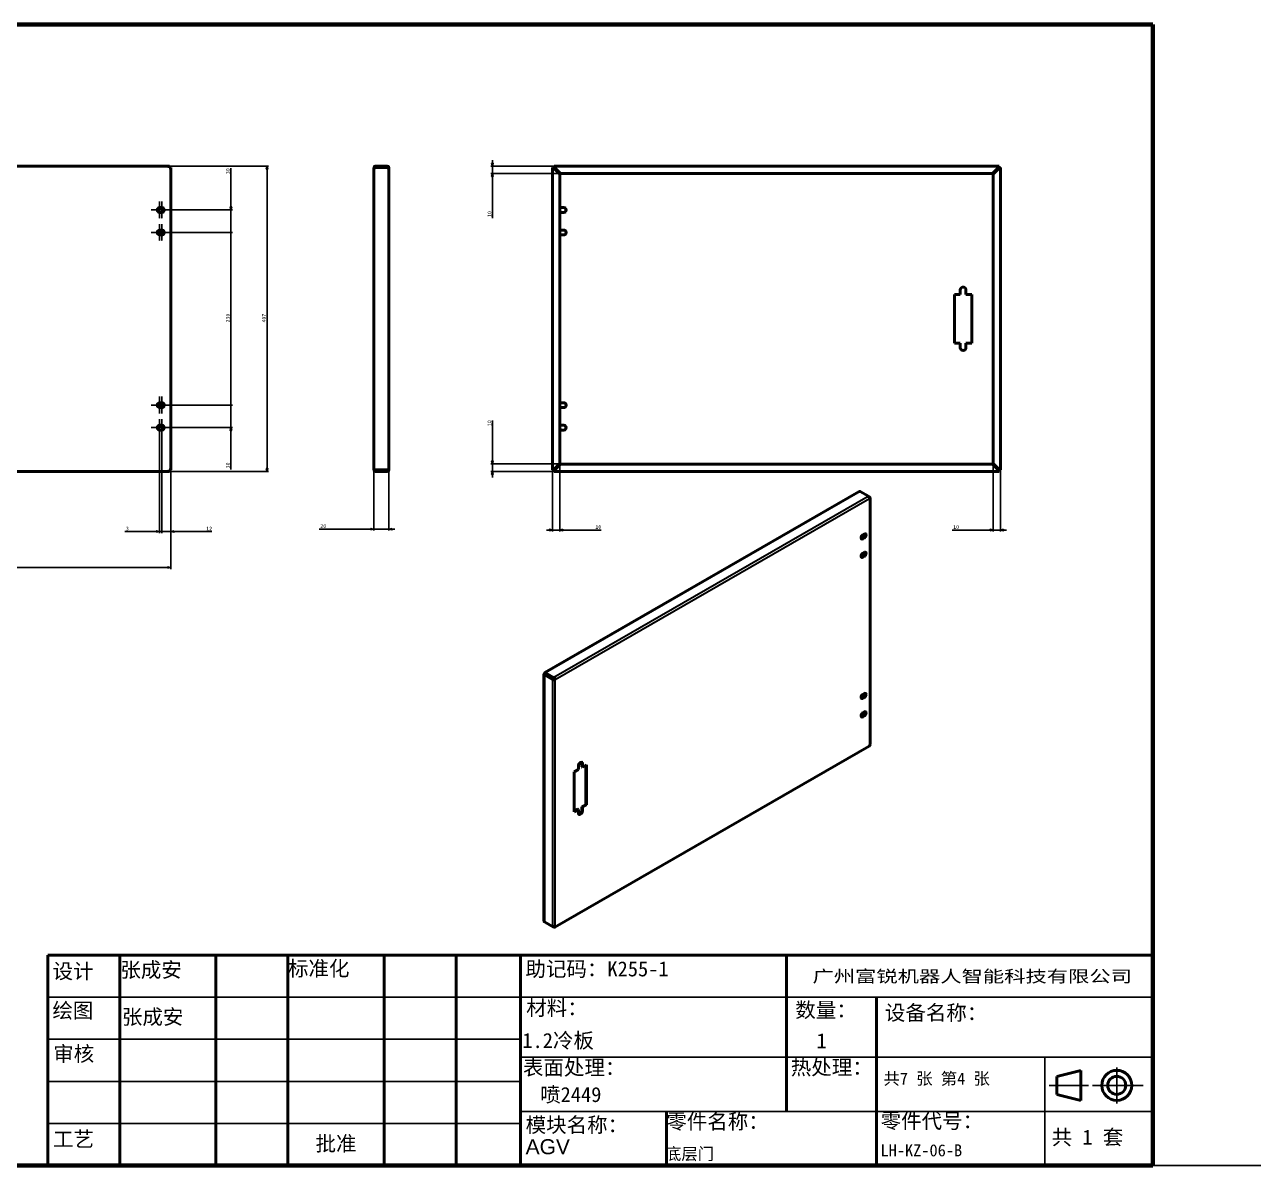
# Model space of a CAD drawing. Header units: millimetres. Extents: x 2989 to 98346, y -14444 to 9701.
# Drawn here: x 24883 to 26520, y 6378 to 7898 of the extents above; entities that cross this region are included whole.
import ezdxf
from ezdxf.enums import TextEntityAlignment as Align

# ---------------------------------------------------------------- set-up
doc = ezdxf.new("R2010")
doc.units = ezdxf.units.MM
doc.linetypes.add('CHAIN', pattern=[0.3543, 0.2362, -0.0295, 0.0591, -0.0295])
for name, color, linetype, lineweight, true_color in [('中心标记 (ISO)', 1, 'Continuous', 25, 0xff0000), ('中心线 (ISO)', 1, 'Continuous', 25, 0xff0000), ('尺寸 (ISO)', 5, 'Continuous', 25, 0x0000ff)]:
    doc.layers.add(name, color=color, linetype=linetype, lineweight=lineweight, true_color=true_color)
for name, color, linetype, lineweight in [('可见 (ISO)', 7, 'Continuous', 50), ('可见窄的 (ISO)', 7, 'Continuous', 35), ('图框 (ISO)', 7, 'Continuous', 70), ('标题 (ISO)', 7, 'Continuous', 50), ('符号 (ISO)', 7, 'Continuous', 25)]:
    doc.layers.add(name, color=color, linetype=linetype, lineweight=lineweight)
doc.styles.add('文本样式126', font='simfang.ttf', dxfattribs={"width": 1.3})
doc.styles.add('文本样式19', font='tahoma.ttf')
doc.styles.add('文本样式91', font='simfang.ttf')
doc.styles.add('注释文本 (ISO)', font='simfang.ttf')
doc.dimstyles.new('默认 (GB)', dxfattribs={"dimscale": 2, "dimtxt": 2.5, "dimasz": 2, "dimexe": 1, "dimexo": 0, "dimgap": 0.75, "dimtad": 1, "dimtoh": 1, "dimrnd": 1e-08, "dimdsep": 46, "dimtxsty": '注释文本 (ISO)', "dimblk": 'Filled-2', "dimcen": 0.09, "dimdle": 10, "dimclrd": 256, "dimclre": 256, "dimclrt": 256, "dimaunit": 1, "dimadec": 3, "dimazin": 2, "dimtfac": 0.52, "dimtmove": 0, "dimatfit": 3, "dimldrblk": 'Filled-1', "dimfxl": 0, "dimtolj": 1, "dimlwd": -1, "dimlwe": -1, "dimarcsym": 0})

# ---------------------------------------------------------------- blocks, each defined once
blk = doc.blocks.new('图框 A3-A4')
at = {"layer": '图框 (ISO)'}
for p, q in [((287, 200), (10, 200)), ((287, 10), (287, 200)), ((10, 10), (287, 10))]:
    blk.add_line(p, q, dxfattribs=at)
blk = doc.blocks.new('标题栏 GB1')
at = {"layer": '标题 (ISO)'}
for p, q in [((194.57, 65.23), (194.57, 72.23)), ((194.57, 72.23), (378.57, 72.23)), ((206.57, 65.23), (206.57, 72.23)), ((222.57, 65.23), (222.57, 72.23)), ((234.57, 65.23), (234.57, 72.23)), ((250.57, 65.23), (250.57, 72.23)), ((262.57, 65.23), (262.57, 72.23)), ((273.31, 65.23), (273.31, 72.23)), ((317.57, 65.23), (317.57, 72.23)), ((378.57, 72.23), (378.57, 65.23)), ((194.57, 37.23), (194.57, 65.23)), ((206.57, 37.23), (206.57, 65.23)), ((222.57, 44.23), (222.57, 65.23)), ((234.57, 37.23), (234.57, 65.23)), ((250.57, 37.23), (250.57, 65.23)), ((262.57, 37.23), (262.57, 65.23)), ((273.31, 65.23), (273.31, 37.23)), ((317.57, 55.23), (317.57, 65.23)), ((378.57, 65.23), (378.57, 37.23)), ((317.57, 55.23), (317.57, 46.23)), ((366.57, 53.06), (362.57, 52.06)), ((362.57, 52.06), (362.57, 49.06)), ((366.57, 48.06), (366.57, 53.06)), ((362.57, 49.06), (366.57, 48.06)), ((297.57, 46.23), (297.57, 37.23)), ((222.57, 44.23), (222.57, 37.23)), ((378.57, 37.23), (194.57, 37.23))]:
    blk.add_line(p, q, dxfattribs=at)
at = {"layer": '标题 (ISO)', "lineweight": 25}
for p, q in [((194.57, 65.23), (273.31, 65.23)), ((273.31, 65.23), (378.57, 65.23)), ((194.57, 58.23), (273.31, 58.23)), ((332.57, 55.23), (273.31, 55.23)), ((332.57, 55.23), (378.57, 55.23)), ((360.57, 55.23), (360.57, 46.23)), ((372.58, 53.56), (372.58, 47.56)), ((194.57, 51.23), (273.31, 51.23)), ((361.32, 50.56), (367.88, 50.56)), ((368.55, 50.56), (370.07, 50.56)), ((370.07, 50.56), (376.97, 50.56)), ((273.31, 46.23), (378.57, 46.23)), ((360.57, 46.23), (360.57, 37.23)), ((194.57, 44.23), (273.31, 44.23))]:
    blk.add_line(p, q, dxfattribs=at)
at = {"layer": '标题 (ISO)', "lineweight": 50}
blk.add_line((332.57, 65.23), (332.57, 37.23), dxfattribs=at)
at = {"layer": '标题 (ISO)'}
for radius in [2.5, 1.5]:
    blk.add_circle((372.57, 50.56), radius, dxfattribs=at)
at = {"layer": '标题 (ISO)', "style": '文本样式126', "width": 1.3}
blk.add_text('广州富锐机器人智能科技有限公司', height=2, dxfattribs=at).set_placement((348.5, 68.73), align=Align.MIDDLE_CENTER)
at = {"layer": '标题 (ISO)', "char_height": 2.5, "style": '注释文本 (ISO)'}
for s, insert, attachment_point in [('\\f仿宋|b0|i0;标准化', (234.57, 71.28), 1), ('\\f仿宋|b0|i0;设计', (195.38, 70.83), 1), ('张成安', (206.66, 71.05), 1), ('助记码：K255-1', (274.11, 71.21), 1), ('\\f仿宋|b0|i0;绘图', (195.35, 64.28), 1), ('张成安', (206.92, 63.22), 1), ('\\f仿宋|b0|i0;材料：', (274.24, 64.72), 1), ('\\f仿宋|b0|i0;数量：', (319.04, 64.37), 1), ('\\f仿宋|b0|i0;审核', (195.48, 57.07), 1), ('\\f仿宋|b0|i0;热处理：', (318.29, 54.82), 1), ('\\f仿宋|b0|i0;零件名称：', (297.57, 45.8), 1), ('\\f仿宋|b0|i0;零件代号：', (333.25, 45.9), 1), ('\\f仿宋|b0|i0;批准', (242.57, 40.73), 5)]:
    blk.add_mtext(s, dxfattribs=dict(at, insert=insert, attachment_point=attachment_point))
at = {"layer": '标题 (ISO)', "char_height": 2.5, "attachment_point": 1, "style": '注释文本 (ISO)'}
for s, insert, line_spacing_factor in [('设备名称：\\P', (333.96, 63.91), 0.856364), ('模块名称：\\P\\fArial|b0|i0;\\H2.5000;AGV', (274.14, 45.23), 0.872369)]:
    blk.add_mtext(s, dxfattribs=dict(at, insert=insert, line_spacing_factor=line_spacing_factor))
at = {"layer": '标题 (ISO)', "attachment_point": 1, "style": '注释文本 (ISO)'}
for s, insert, char_height, width in [('\\f仿宋|b0|i0;表面处理：', (273.7, 54.78), 2.5, 18.7135), ('\\f仿宋|b0|i0;\\H2.0000;共7 张 第4 张', (333.72, 52.69), 2, 27.2374), ('\\f仿宋|b0|i0;工艺', (195.45, 42.85), 2.5, 7.4854), ('  共 1 套', (358.32, 43.18), 2.5, 17.7919)]:
    blk.add_mtext(s, dxfattribs=dict(at, insert=insert, char_height=char_height, width=width))
at = {"layer": '标题 (ISO)'}
for tag, p, height, style in [('材料_001', (273.59, 56.78), 2.5, '注释文本 (ISO)'), ('描述_001', (333.22, 38.74), 2, '文本样式91'), ('零件代号_001', (297.34, 38.16), 2, '文本样式91')]:
    blk.add_attdef(tag, p, '', height=height, dxfattribs=dict(at, style=style))
at = {"layer": '标题 (ISO)', "style": '文本样式91'}
blk.add_attdef('热处理', text='', height=2, dxfattribs=at).set_placement((318.2, 50.63), align=Align.TOP_LEFT)
at = {"layer": '标题 (ISO)', "style": '文本样式19'}
for tag, p in [('工程核准人', (256.57, 40.73)), ('工程批准日期', (267.94, 40.73))]:
    blk.add_attdef(tag, text='', height=1, dxfattribs=at).set_placement(p, align=Align.MIDDLE_CENTER)
blk = doc.blocks.new('Filled-2')
at = {"color": 0}
for p, q in [((0, 0), (-1, 0.25)), ((-1, 0.25), (-1, -0.25)), ((-1, 0), (0, 0)), ((-1, -0.25), (0, 0))]:
    blk.add_line(p, q, dxfattribs=at)
at = {"color": 0, "flags": 128}
blk.add_lwpolyline([(-1, -0.25), (0, 0), (-1, 0.25), (-1, -0.25)], dxfattribs=at)
at = {"color": 0}
blk.add_solid([(-1, -0.25), (0, 0), (-1, 0.25), (-1, -0.25)], dxfattribs=at)
blk = doc.blocks.new('*D145')
at = {"layer": 'Defpoints', "color": 0, "transparency": 16777216}
for p in [(25076, 7709.6), (25206.4, 7709.6), (25076, 7302.6)]:
    blk.add_point(p, dxfattribs=at)
at = {"layer": '尺寸 (ISO)', "transparency": 16777216}
for p, q in [((25076, 7709.6), (25208.4, 7709.6)), ((25206.4, 7306.6), (25206.4, 7705.6)), ((25076, 7302.6), (25208.4, 7302.6))]:
    blk.add_line(p, q, dxfattribs=at)
at = {"layer": '尺寸 (ISO)', "transparency": 16777216, "xscale": 4, "yscale": 4, "zscale": 4}
for p, rotation in [((25206.4, 7709.6), 90), ((25206.4, 7302.6), 270)]:
    blk.add_blockref('Filled-2', p, dxfattribs=dict(at, rotation=rotation))
at = {"layer": '尺寸 (ISO)', "transparency": 16777216, "insert": (25199.8, 7501.1), "char_height": 5, "attachment_point": 1, "rotation": 90, "style": '注释文本 (ISO)'}
blk.add_mtext('\\A1;407', dxfattribs=at)
blk = doc.blocks.new('Filled-1')
at = {"color": 0}
for p, q in [((0, 0), (-1, 0.125)), ((-1, 0.125), (-1, -0.125)), ((-1, 0), (0, 0)), ((-1, -0.125), (0, 0))]:
    blk.add_line(p, q, dxfattribs=at)
at = {"color": 0, "flags": 128}
blk.add_lwpolyline([(-1, -0.125), (0, 0), (-1, 0.125), (-1, -0.125)], dxfattribs=at)
at = {"color": 0}
blk.add_solid([(-1, -0.125), (0, 0), (-1, 0.125), (-1, -0.125)], dxfattribs=at)
blk = doc.blocks.new('_DotSmall')
at = {"color": 0, "linetype": 'ByBlock', "const_width": 0.5}
blk.add_lwpolyline([(-0.0625, 0, 1), (0.0625, 0, 1)], format="xyb", close=True, dxfattribs=at)
blk = doc.blocks.new('*D146')
at = {"layer": 'Defpoints', "color": 0, "transparency": 16777216}
for p in [(25077.6, 7391.1), (25158.4, 7391.1), (25077.6, 7361.1)]:
    blk.add_point(p, dxfattribs=at)
at = {"layer": '尺寸 (ISO)', "transparency": 16777216}
for p, q in [((25158.4, 7391.1), (25158.4, 7399.1)), ((25077.6, 7391.1), (25160.4, 7391.1)), ((25158.4, 7391.1), (25158.4, 7361.1)), ((25077.6, 7361.1), (25160.4, 7361.1)), ((25158.4, 7357.1), (25158.4, 7305.3))]:
    blk.add_line(p, q, dxfattribs=at)
at = {"layer": '尺寸 (ISO)', "transparency": 16777216, "xscale": 4, "yscale": 4, "zscale": 4}
for name, p, rotation in [('_DotSmall', (25158.4, 7391.1), 270), ('Filled-2', (25158.4, 7361.1), 90)]:
    blk.add_blockref(name, p, dxfattribs=dict(at, rotation=rotation))
at = {"layer": '尺寸 (ISO)', "transparency": 16777216, "insert": (25151.8, 7306.8), "char_height": 5, "attachment_point": 1, "rotation": 90, "style": '注释文本 (ISO)'}
blk.add_mtext('\\A1;30', dxfattribs=at)
blk = doc.blocks.new('*D147')
at = {"layer": 'Defpoints', "color": 0, "transparency": 16777216}
for p in [(25077.6, 7651.1), (25158.4, 7651.1), (25077.6, 7621.1)]:
    blk.add_point(p, dxfattribs=at)
at = {"layer": '尺寸 (ISO)', "transparency": 16777216}
for p, q in [((25158.4, 7655.1), (25158.4, 7706.8)), ((25077.6, 7651.1), (25160.4, 7651.1)), ((25158.4, 7621.1), (25158.4, 7651.1)), ((25077.6, 7621.1), (25160.4, 7621.1)), ((25158.4, 7621.1), (25158.4, 7617.1))]:
    blk.add_line(p, q, dxfattribs=at)
at = {"layer": '尺寸 (ISO)', "transparency": 16777216, "xscale": 4, "yscale": 4, "zscale": 4}
for name, p, rotation in [('Filled-2', (25158.4, 7651.1), 270), ('_DotSmall', (25158.4, 7621.1), 90)]:
    blk.add_blockref(name, p, dxfattribs=dict(at, rotation=rotation))
at = {"layer": '尺寸 (ISO)', "transparency": 16777216, "insert": (25151.8, 7698.8), "char_height": 5, "attachment_point": 1, "rotation": 90, "style": '注释文本 (ISO)'}
blk.add_mtext('\\A1;30', dxfattribs=at)
blk = doc.blocks.new('*D148')
at = {"layer": 'Defpoints', "color": 0, "transparency": 16777216}
for p in [(25077.6, 7621.1), (25158.4, 7621.1), (25077.6, 7391.1)]:
    blk.add_point(p, dxfattribs=at)
at = {"layer": '尺寸 (ISO)', "transparency": 16777216}
for p, q in [((25077.6, 7621.1), (25160.4, 7621.1)), ((25158.4, 7391.1), (25158.4, 7621.1)), ((25077.6, 7391.1), (25160.4, 7391.1))]:
    blk.add_line(p, q, dxfattribs=at)
at = {"layer": '尺寸 (ISO)', "transparency": 16777216, "xscale": 4, "yscale": 4, "zscale": 4}
for p, rotation in [((25158.4, 7621.1), 90), ((25158.4, 7391.1), 270)]:
    blk.add_blockref('_DotSmall', p, dxfattribs=dict(at, rotation=rotation))
at = {"layer": '尺寸 (ISO)', "transparency": 16777216, "insert": (25151.8, 7501.2), "char_height": 5, "attachment_point": 1, "rotation": 90, "style": '注释文本 (ISO)'}
blk.add_mtext('\\A1;230', dxfattribs=at)
blk = doc.blocks.new('*D152')
at = {"layer": 'Defpoints', "color": 0, "transparency": 16777216}
for p in [(24481.4, 7305), (25078.4, 7305), (25078.4, 7174.6)]:
    blk.add_point(p, dxfattribs=at)
at = {"layer": '尺寸 (ISO)', "transparency": 16777216}
for p, q in [((24481.4, 7305), (24481.4, 7172.6)), ((25078.4, 7305), (25078.4, 7172.6)), ((24485.4, 7174.6), (25074.4, 7174.6))]:
    blk.add_line(p, q, dxfattribs=at)
at = {"layer": '尺寸 (ISO)', "transparency": 16777216, "xscale": 4, "yscale": 4, "zscale": 4, "rotation": 180}
blk.add_blockref('Filled-2', (24481.4, 7174.6), dxfattribs=at)
at = {"layer": '尺寸 (ISO)', "transparency": 16777216, "xscale": 4, "yscale": 4, "zscale": 4}
blk.add_blockref('Filled-2', (25078.4, 7174.6), dxfattribs=at)
at = {"layer": '尺寸 (ISO)', "transparency": 16777216, "insert": (24775, 7181.1), "char_height": 5, "attachment_point": 1, "style": '注释文本 (ISO)'}
blk.add_mtext('\\A1;597', dxfattribs=at)
blk = doc.blocks.new('*D155')
at = {"layer": 'Defpoints', "color": 0, "transparency": 16777216}
for p in [(25063.4, 7357.8), (25066.4, 7357.8), (25066.4, 7222.6)]:
    blk.add_point(p, dxfattribs=at)
at = {"layer": '尺寸 (ISO)', "transparency": 16777216}
for p, q in [((25063.4, 7357.8), (25063.4, 7220.6)), ((25066.4, 7357.8), (25066.4, 7220.6)), ((25059.4, 7222.6), (25016.9, 7222.6)), ((25066.4, 7222.6), (25063.4, 7222.6)), ((25066.4, 7222.6), (25074.4, 7222.6))]:
    blk.add_line(p, q, dxfattribs=at)
at = {"layer": '尺寸 (ISO)', "transparency": 16777216, "xscale": 4, "yscale": 4, "zscale": 4}
blk.add_blockref('Filled-2', (25063.4, 7222.6), dxfattribs=at)
at = {"layer": '尺寸 (ISO)', "transparency": 16777216, "xscale": 4, "yscale": 4, "zscale": 4, "rotation": 180}
blk.add_blockref('_DotSmall', (25066.4, 7222.6), dxfattribs=at)
at = {"layer": '尺寸 (ISO)', "transparency": 16777216, "insert": (25018.4, 7229.1), "char_height": 5, "attachment_point": 1, "style": '注释文本 (ISO)'}
blk.add_mtext('\\A1;3', dxfattribs=at)
blk = doc.blocks.new('*D156')
at = {"layer": 'Defpoints', "color": 0, "transparency": 16777216}
for p in [(25066.4, 7357.8), (25078.4, 7305), (25078.4, 7222.6)]:
    blk.add_point(p, dxfattribs=at)
at = {"layer": '尺寸 (ISO)', "transparency": 16777216}
for p, q in [((25066.4, 7357.8), (25066.4, 7220.6)), ((25078.4, 7305), (25078.4, 7220.6)), ((25066.4, 7222.6), (25062.4, 7222.6)), ((25066.4, 7222.6), (25078.4, 7222.6)), ((25082.4, 7222.6), (25132.9, 7222.6))]:
    blk.add_line(p, q, dxfattribs=at)
at = {"layer": '尺寸 (ISO)', "transparency": 16777216, "xscale": 4, "yscale": 4, "zscale": 4}
blk.add_blockref('_DotSmall', (25066.4, 7222.6), dxfattribs=at)
at = {"layer": '尺寸 (ISO)', "transparency": 16777216, "xscale": 4, "yscale": 4, "zscale": 4, "rotation": 180}
blk.add_blockref('Filled-2', (25078.4, 7222.6), dxfattribs=at)
at = {"layer": '尺寸 (ISO)', "transparency": 16777216, "insert": (25125.4, 7229.1), "char_height": 5, "attachment_point": 1, "style": '注释文本 (ISO)'}
blk.add_mtext('\\A1;12', dxfattribs=at)
blk = doc.blocks.new('*D157')
at = {"layer": 'Defpoints', "color": 0, "transparency": 16777216}
for p in [(25348.8, 7305.8), (25368.8, 7305), (25368.8, 7225.8)]:
    blk.add_point(p, dxfattribs=at)
at = {"layer": '尺寸 (ISO)', "transparency": 16777216}
for p, q in [((25348.8, 7305.8), (25348.8, 7223.8)), ((25368.8, 7305), (25368.8, 7223.8)), ((25344.8, 7225.8), (25275.9, 7225.8)), ((25368.8, 7225.8), (25348.8, 7225.8)), ((25372.8, 7225.8), (25376.8, 7225.8))]:
    blk.add_line(p, q, dxfattribs=at)
at = {"layer": '尺寸 (ISO)', "transparency": 16777216, "xscale": 4, "yscale": 4, "zscale": 4}
blk.add_blockref('Filled-2', (25348.8, 7225.8), dxfattribs=at)
at = {"layer": '尺寸 (ISO)', "transparency": 16777216, "xscale": 4, "yscale": 4, "zscale": 4, "rotation": 180}
blk.add_blockref('Filled-2', (25368.8, 7225.8), dxfattribs=at)
at = {"layer": '尺寸 (ISO)', "transparency": 16777216, "insert": (25277.4, 7232.4), "char_height": 5, "attachment_point": 1, "style": '注释文本 (ISO)'}
blk.add_mtext('\\A1;20', dxfattribs=at)
blk = doc.blocks.new('*D158')
at = {"layer": 'Defpoints', "color": 0, "transparency": 16777216}
for p in [(25586.6, 7304.6), (25596.6, 7313.4), (25596.6, 7224.6)]:
    blk.add_point(p, dxfattribs=at)
at = {"layer": '尺寸 (ISO)', "transparency": 16777216}
for p, q in [((25586.6, 7304.6), (25586.6, 7222.6)), ((25596.6, 7313.4), (25596.6, 7222.6)), ((25582.6, 7224.6), (25578.6, 7224.6)), ((25586.6, 7224.6), (25596.6, 7224.6)), ((25600.6, 7224.6), (25651.4, 7224.6))]:
    blk.add_line(p, q, dxfattribs=at)
at = {"layer": '尺寸 (ISO)', "transparency": 16777216, "xscale": 4, "yscale": 4, "zscale": 4}
blk.add_blockref('Filled-2', (25586.6, 7224.6), dxfattribs=at)
at = {"layer": '尺寸 (ISO)', "transparency": 16777216, "xscale": 4, "yscale": 4, "zscale": 4, "rotation": 180}
blk.add_blockref('Filled-2', (25596.6, 7224.6), dxfattribs=at)
at = {"layer": '尺寸 (ISO)', "transparency": 16777216, "insert": (25643.8, 7231.2), "char_height": 5, "attachment_point": 1, "style": '注释文本 (ISO)'}
blk.add_mtext('\\A1;10', dxfattribs=at)
blk = doc.blocks.new('*D159')
at = {"layer": 'Defpoints', "color": 0, "transparency": 16777216}
for p in [(26173.6, 7313.4), (26183.6, 7304.6), (26173.6, 7224.6)]:
    blk.add_point(p, dxfattribs=at)
at = {"layer": '尺寸 (ISO)', "transparency": 16777216}
for p, q in [((26173.6, 7313.4), (26173.6, 7222.6)), ((26183.6, 7304.6), (26183.6, 7222.6)), ((26169.6, 7224.6), (26118.9, 7224.6)), ((26183.6, 7224.6), (26173.6, 7224.6)), ((26187.6, 7224.6), (26191.6, 7224.6))]:
    blk.add_line(p, q, dxfattribs=at)
at = {"layer": '尺寸 (ISO)', "transparency": 16777216, "xscale": 4, "yscale": 4, "zscale": 4}
blk.add_blockref('Filled-2', (26173.6, 7224.6), dxfattribs=at)
at = {"layer": '尺寸 (ISO)', "transparency": 16777216, "xscale": 4, "yscale": 4, "zscale": 4, "rotation": 180}
blk.add_blockref('Filled-2', (26183.6, 7224.6), dxfattribs=at)
at = {"layer": '尺寸 (ISO)', "transparency": 16777216, "insert": (26120.4, 7231.2), "char_height": 5, "attachment_point": 1, "style": '注释文本 (ISO)'}
blk.add_mtext('\\A1;10', dxfattribs=at)
blk = doc.blocks.new('*D160')
at = {"layer": 'Defpoints', "color": 0, "transparency": 16777216}
for p in [(25506.6, 7302.6), (25588.7, 7302.6), (25597.5, 7312.6)]:
    blk.add_point(p, dxfattribs=at)
at = {"layer": '尺寸 (ISO)', "transparency": 16777216}
for p, q in [((25506.6, 7316.6), (25506.6, 7370.7)), ((25597.5, 7312.6), (25504.6, 7312.6)), ((25588.7, 7302.6), (25504.6, 7302.6)), ((25506.6, 7302.6), (25506.6, 7312.6)), ((25506.6, 7298.6), (25506.6, 7294.6))]:
    blk.add_line(p, q, dxfattribs=at)
at = {"layer": '尺寸 (ISO)', "transparency": 16777216, "xscale": 4, "yscale": 4, "zscale": 4}
for p, rotation in [((25506.6, 7312.6), 270), ((25506.6, 7302.6), 90)]:
    blk.add_blockref('Filled-2', p, dxfattribs=dict(at, rotation=rotation))
at = {"layer": '尺寸 (ISO)', "transparency": 16777216, "insert": (25500.1, 7363.1), "char_height": 5, "attachment_point": 1, "rotation": 90, "style": '注释文本 (ISO)'}
blk.add_mtext('\\A1;10', dxfattribs=at)
blk = doc.blocks.new('*D161')
at = {"layer": 'Defpoints', "color": 0, "transparency": 16777216}
for p in [(25506.6, 7699.6), (25588.7, 7709.6), (25597.5, 7699.6)]:
    blk.add_point(p, dxfattribs=at)
at = {"layer": '尺寸 (ISO)', "transparency": 16777216}
for p, q in [((25506.6, 7713.6), (25506.6, 7717.6)), ((25588.7, 7709.6), (25504.6, 7709.6)), ((25597.5, 7699.6), (25504.6, 7699.6)), ((25506.6, 7709.6), (25506.6, 7699.6)), ((25506.6, 7695.6), (25506.6, 7640.2))]:
    blk.add_line(p, q, dxfattribs=at)
at = {"layer": '尺寸 (ISO)', "transparency": 16777216, "xscale": 4, "yscale": 4, "zscale": 4}
for p, rotation in [((25506.6, 7709.6), 270), ((25506.6, 7699.6), 90)]:
    blk.add_blockref('Filled-2', p, dxfattribs=dict(at, rotation=rotation))
at = {"layer": '尺寸 (ISO)', "transparency": 16777216, "insert": (25500.1, 7641.7), "char_height": 5, "attachment_point": 1, "rotation": 90, "style": '注释文本 (ISO)'}
blk.add_mtext('\\A1;10', dxfattribs=at)

msp = doc.modelspace()

# ---------------------------------------------------------------- linework, layer by layer
msp.add_line((2988.9631, 6378.0578), (54625.9527, 6378.0578))
at = {"layer": '中心标记 (ISO)', "linetype": 'CHAIN', "ltscale": 3.125171}
for p, q in [((25063.3685, 7662.3043), (25063.3685, 7639.8043)), ((25066.3685, 7662.3043), (25066.3685, 7639.8043)), ((25063.3685, 7632.3043), (25063.3685, 7609.8043)), ((25066.3685, 7632.3043), (25066.3685, 7609.8043)), ((25063.3685, 7402.3043), (25063.3685, 7379.8043)), ((25066.3685, 7402.3043), (25066.3685, 7379.8043)), ((25063.3685, 7372.3043), (25063.3685, 7349.8043)), ((25066.3685, 7372.3043), (25066.3685, 7349.8043))]:
    msp.add_line(p, q, dxfattribs=at)
at = {"layer": '中心线 (ISO)', "linetype": 'CHAIN', "ltscale": 3.541874}
for p, q in [((25052.1185, 7651.0543), (25077.6185, 7651.0543)), ((25052.1185, 7621.0543), (25077.6185, 7621.0543)), ((25052.1185, 7391.0543), (25077.6185, 7391.0543)), ((25052.1185, 7361.0543), (25077.6185, 7361.0543))]:
    msp.add_line(p, q, dxfattribs=at)
at = {"layer": '可见 (ISO)'}
for p, q in [((25075.9685, 7709.5543), (24483.7685, 7709.5543)), ((25075.9685, 7709.5543), (25076.32, 7709.5543)), ((25075.9685, 7709.5543), (25075.9685, 7707.1543)), ((25075.9685, 7708.0029), (25076.32, 7708.3543)), ((25075.9685, 7708.3543), (25076.32, 7708.3543)), ((25075.9685, 7707.1543), (25078.3685, 7707.1543)), ((25076.32, 7708.3543), (25076.32, 7709.5543)), ((25076.817, 7707.1543), (25077.1685, 7707.5058)), ((25077.1685, 7707.5058), (25078.3685, 7707.5058)), ((25077.1685, 7707.1543), (25077.1685, 7707.5058)), ((25078.3685, 7707.5058), (25078.3685, 7707.1543)), ((25078.3685, 7707.1543), (25078.3685, 7304.9543)), ((25349.5435, 7707.1543), (25348.8406, 7707.1543)), ((25348.8406, 7707.1543), (25348.8406, 7706.3058)), ((25348.8406, 7305.8029), (25348.8406, 7706.3058)), ((25366.4406, 7709.5543), (25351.2406, 7709.5543)), ((25366.4406, 7708.3543), (25351.2406, 7708.3543)), ((25351.2406, 7707.5058), (25366.4406, 7707.5058)), ((25366.4406, 7708.3543), (25366.4406, 7709.5543)), ((25366.4406, 7707.5058), (25366.4406, 7707.1543)), ((25368.8406, 7707.1543), (25366.4406, 7707.1543)), ((25368.8406, 7304.9543), (25368.8406, 7707.1543)), ((25586.6462, 7707.5058), (25587.8462, 7707.5058)), ((25586.6462, 7304.6029), (25586.6462, 7707.5058)), ((25587.8462, 7707.5058), (25589.0462, 7706.3058)), ((25589.0462, 7707.1543), (25588.1976, 7707.1543)), ((25588.6947, 7708.3543), (25588.6947, 7709.5543)), ((25588.6947, 7709.5543), (26181.5976, 7709.5543)), ((25588.6947, 7708.3543), (25589.8947, 7707.1543)), ((25589.0462, 7707.1543), (25589.0462, 7708.0029)), ((25589.0462, 7706.3058), (25596.6462, 7698.7058)), ((25597.4947, 7699.5543), (25589.8947, 7707.1543)), ((25596.6462, 7698.7058), (25596.6462, 7313.4029)), ((26172.7976, 7699.5543), (25597.4947, 7699.5543)), ((26180.3976, 7707.1543), (26172.7976, 7699.5543)), ((26173.6462, 7698.7058), (26181.2462, 7706.3058)), ((26173.6462, 7313.4029), (26173.6462, 7698.7058)), ((26181.5976, 7708.3543), (26180.3976, 7707.1543)), ((26181.2462, 7707.1543), (26181.2462, 7708.0029)), ((26182.4462, 7707.5058), (26181.2462, 7706.3058)), ((26181.2462, 7707.1543), (26182.0947, 7707.1543)), ((26181.5976, 7709.5543), (26181.5976, 7708.3543)), ((26182.4462, 7707.5058), (26183.6462, 7707.5058)), ((26183.6462, 7707.5058), (26183.6462, 7304.6029)), ((25063.3685, 7654.3043), (25066.3685, 7654.3043)), ((25066.3685, 7647.8043), (25063.3685, 7647.8043)), ((25068.3685, 7653.6161), (25068.3685, 7648.4926)), ((25598.6462, 7654.3043), (25601.6462, 7654.3043)), ((25601.6462, 7647.8043), (25598.6462, 7647.8043)), ((25063.3685, 7624.3043), (25066.3685, 7624.3043)), ((25066.3685, 7617.8043), (25063.3685, 7617.8043)), ((25068.3685, 7623.6161), (25068.3685, 7618.4926)), ((25598.6462, 7624.3043), (25601.6462, 7624.3043)), ((25601.6462, 7617.8043), (25598.6462, 7617.8043)), ((26122.1462, 7473.5543), (26122.1462, 7538.5543)), ((26122.1462, 7538.5543), (26129.8962, 7538.5543)), ((26129.8962, 7538.5543), (26129.8962, 7544.5543)), ((26137.3962, 7544.5543), (26137.3962, 7538.5543)), ((26137.3962, 7538.5543), (26145.1462, 7538.5543)), ((26145.1462, 7538.5543), (26145.1462, 7473.5543)), ((26129.8962, 7473.5543), (26122.1462, 7473.5543)), ((26129.8962, 7467.5543), (26129.8962, 7473.5543)), ((26145.1462, 7473.5543), (26137.3962, 7473.5543)), ((26137.3962, 7473.5543), (26137.3962, 7467.5543)), ((25063.3685, 7394.3043), (25066.3685, 7394.3043)), ((25066.3685, 7387.8043), (25063.3685, 7387.8043)), ((25068.3685, 7393.6161), (25068.3685, 7388.4926)), ((25598.6462, 7394.3043), (25601.6462, 7394.3043)), ((25601.6462, 7387.8043), (25598.6462, 7387.8043)), ((25063.3685, 7364.3043), (25066.3685, 7364.3043)), ((25066.3685, 7357.8043), (25063.3685, 7357.8043)), ((25068.3685, 7363.6161), (25068.3685, 7358.4926)), ((25598.6462, 7364.3043), (25601.6462, 7364.3043)), ((25601.6462, 7357.8043), (25598.6462, 7357.8043)), ((25075.9685, 7302.5543), (24483.7685, 7302.5543)), ((25075.9685, 7304.9543), (25078.3685, 7304.9543)), ((25075.9685, 7302.5543), (25075.9685, 7304.9543)), ((25075.9685, 7304.1058), (25076.32, 7303.7543)), ((25075.9685, 7303.7543), (25076.32, 7303.7543)), ((25075.9685, 7302.5543), (25076.32, 7302.5543)), ((25076.32, 7303.7543), (25076.32, 7302.5543)), ((25076.817, 7304.9543), (25077.1685, 7304.6029)), ((25077.1685, 7304.9543), (25077.1685, 7304.6029)), ((25077.1685, 7304.6029), (25078.3685, 7304.6029)), ((25078.3685, 7304.6029), (25078.3685, 7304.9543)), ((25348.8406, 7305.8029), (25348.8406, 7304.9543)), ((25349.5435, 7304.9543), (25348.8406, 7304.9543)), ((25351.2406, 7304.6029), (25366.4406, 7304.6029)), ((25366.4406, 7303.7543), (25351.2406, 7303.7543)), ((25366.4406, 7302.5543), (25351.2406, 7302.5543)), ((25366.4406, 7304.6029), (25366.4406, 7304.9543)), ((25368.8406, 7304.9543), (25366.4406, 7304.9543)), ((25366.4406, 7303.7543), (25366.4406, 7302.5543)), ((25587.8462, 7304.6029), (25586.6462, 7304.6029)), ((25587.8462, 7304.6029), (25589.0462, 7305.8029)), ((25589.0462, 7304.9543), (25588.1976, 7304.9543)), ((25588.6947, 7303.7543), (25589.8947, 7304.9543)), ((25588.6947, 7302.5543), (25588.6947, 7303.7543)), ((26181.5976, 7302.5543), (25588.6947, 7302.5543)), ((25596.6462, 7313.4029), (25589.0462, 7305.8029)), ((25589.0462, 7304.9543), (25589.0462, 7304.1058)), ((25589.8947, 7304.9543), (25597.4947, 7312.5543)), ((25597.4947, 7312.5543), (26172.7976, 7312.5543)), ((26172.7976, 7312.5543), (26180.3976, 7304.9543)), ((26181.2462, 7305.8029), (26173.6462, 7313.4029)), ((26181.5976, 7303.7543), (26180.3976, 7304.9543)), ((26182.4462, 7304.6029), (26181.2462, 7305.8029)), ((26181.2462, 7304.9543), (26181.2462, 7304.1058)), ((26181.2462, 7304.9543), (26182.0947, 7304.9543)), ((26181.5976, 7303.7543), (26181.5976, 7302.5543)), ((26183.6462, 7304.6029), (26182.4462, 7304.6029)), ((25995.2727, 7275.7982), (25576.5218, 7034.6555)), ((26007.4658, 7269.6335), (25996.7178, 7275.8229)), ((26007.2173, 7269.4904), (26007.4658, 7269.6335)), ((26007.4658, 7269.3261), (26007.4658, 7269.6335)), ((26007.4658, 7269.6271), (26008.9143, 7268.7929)), ((26008.2888, 7268.4327), (26008.9143, 7268.7929)), ((26008.4196, 7268.2207), (26008.9143, 7268.5056)), ((26008.9143, 7268.7929), (26008.9143, 7268.5056)), ((26009.6173, 6938.7109), (26009.6173, 7267.5283)), ((26000.0048, 7218.213), (26002.1261, 7219.4346)), ((25999.1563, 7213.3876), (26001.2776, 7214.6092)), ((26002.1261, 7214.1205), (26000.0048, 7212.899)), ((25999.1563, 7188.8612), (26001.2776, 7190.0828)), ((26000.0048, 7193.6866), (26002.1261, 7194.9082)), ((26002.1261, 7189.5941), (26000.0048, 7188.3725)), ((25575.3206, 7032.5764), (25575.3206, 6703.7589)), ((25576.516, 7032.5764), (25576.0236, 7032.8599)), ((25576.0236, 7031.8865), (25586.7716, 7025.6971)), ((25577.4721, 7033.4105), (25576.6236, 7033.8992)), ((25576.6236, 7033.8992), (25581.9976, 7030.7805)), ((25587.6201, 7026.1857), (25576.8721, 7032.3751)), ((25588.2201, 7028.206), (25577.4721, 7034.3954)), ((25588.2201, 7027.2249), (25577.4721, 7033.4143)), ((25577.4721, 7033.4105), (25582.8461, 7030.2919)), ((25582.8461, 7030.2919), (25581.9976, 7030.7805)), ((25582.8461, 7030.2919), (25582.8702, 7030.3057)), ((25587.6201, 7026.1857), (25586.7716, 7025.6971)), ((25587.6201, 7025.8984), (25586.7716, 7025.4097)), ((25586.7716, 7025.6971), (25586.7716, 7025.4097)), ((25587.6201, 7025.8984), (25587.6201, 7026.1857)), ((25588.4686, 7028.3491), (25588.2201, 7028.206)), ((25588.2201, 7027.2249), (25588.2201, 7028.206)), ((25588.4686, 7027.3681), (25588.2201, 7027.2249)), ((25588.4686, 7027.3681), (25588.4686, 7028.3491)), ((25589.3172, 7025.8984), (25590.1657, 7025.4097)), ((26000.0048, 7005.6508), (26002.1261, 7006.8723)), ((25999.1563, 7000.8253), (26001.2776, 7002.0469)), ((26002.1261, 7001.5583), (26000.0048, 7000.3367)), ((25999.1563, 6976.2989), (26001.2776, 6977.5205)), ((26000.0048, 6981.1243), (26002.1261, 6982.3459)), ((26002.1261, 6977.0319), (26000.0048, 6975.8103)), ((25589.6663, 6695.4898), (26008.415, 6936.6311)), ((25621.1723, 6905.4268), (25621.1723, 6910.3321)), ((25625.6271, 6908.9694), (25625.6271, 6913.8747)), ((25626.4756, 6908.4808), (25625.6271, 6908.9694)), ((25626.4756, 6913.3861), (25626.4756, 6908.4808)), ((25626.4756, 6908.4808), (25631.9557, 6911.6366)), ((25631.1072, 6858.9846), (25631.1072, 6911.1479)), ((25631.9557, 6911.6366), (25631.9557, 6858.496)), ((25615.6923, 6902.2711), (25621.1723, 6905.4268)), ((25615.6923, 6849.1305), (25615.6923, 6902.2711)), ((25625.6271, 6855.8289), (25631.1072, 6858.9846)), ((25631.9557, 6858.496), (25626.4756, 6855.3402)), ((25631.9557, 6858.496), (25631.1072, 6858.9846)), ((25615.6923, 6850.1078), (25620.3238, 6852.7749)), ((25621.1723, 6852.2863), (25615.6923, 6849.1305)), ((25621.1723, 6852.2863), (25620.3238, 6852.7749)), ((25621.1723, 6847.381), (25621.1723, 6852.2863)), ((25625.6271, 6855.8289), (25626.4756, 6855.3402)), ((25625.6271, 6850.9236), (25625.6271, 6855.8289)), ((25626.4756, 6855.3402), (25626.4756, 6850.4349)), ((25576.0236, 6702.4943), (25586.7716, 6696.3049)), ((25588.2201, 6695.4643), (25577.4721, 6701.6537)), ((25586.7716, 6696.3049), (25586.7716, 6696.5923)), ((25587.0395, 6696.4592), (25586.7716, 6696.3049)), ((25588.2201, 6696.1949), (25588.2201, 6695.4643)), ((25588.4686, 6695.6074), (25588.2201, 6695.4643)), ((25588.4686, 6696.1875), (25588.4686, 6695.6074))]:
    msp.add_line(p, q, dxfattribs=at)
for centre, radius, start, end in [((25351.2406, 7707.1543), 1.2, 90, 170.6344608), ((25366.4406, 7707.1543), 2.4, 0, 90), ((25366.4406, 7707.1543), 1.2, 0, 90), ((25063.3685, 7651.0543), 3.25, 90, 270), ((25066.3685, 7651.0543), 3.25, 270, 90), ((25598.6462, 7651.0543), 3.25, 90, 127.9798724), ((25598.6462, 7651.0543), 3.25, 232.0201276, 270), ((25601.6462, 7651.0543), 3.25, 270, 90), ((25063.3685, 7621.0543), 3.25, 90, 270), ((25066.3685, 7621.0543), 3.25, 270, 90), ((25598.6462, 7621.0543), 3.25, 90, 127.9798724), ((25598.6462, 7621.0543), 3.25, 232.0201276, 270), ((25601.6462, 7621.0543), 3.25, 270, 90), ((26133.6462, 7544.5543), 3.75, 0, 180), ((26133.6462, 7467.5543), 3.75, 180, 0), ((25063.3685, 7391.0543), 3.25, 90, 270), ((25066.3685, 7391.0543), 3.25, 270, 90), ((25598.6462, 7391.0543), 3.25, 90, 127.9798724), ((25598.6462, 7391.0543), 3.25, 232.0201276, 270), ((25601.6462, 7391.0543), 3.25, 270, 90), ((25063.3685, 7361.0543), 3.25, 90, 270), ((25066.3685, 7361.0543), 3.25, 270, 90), ((25598.6462, 7361.0543), 3.25, 90, 127.9798724), ((25598.6462, 7361.0543), 3.25, 232.0201276, 270), ((25601.6462, 7361.0543), 3.25, 270, 90), ((25351.2406, 7304.9543), 1.2, 189.3655392, 270), ((25366.4406, 7304.9543), 2.4, 270, 0), ((25366.4406, 7304.9543), 1.2, 270, 0)]:
    msp.add_arc(centre, radius, start, end, dxfattribs=at)
for centre, major_axis, ratio, start_param, end_param in [((26007.2173, 7267.5283), (-1.1977, 2.0798), 0.578093116, 3.928924525, 5.499720852), ((26007.2173, 7267.5283), (2.4, 0), 0.575861701, 5.497787144, 7.068583471), ((26001.2776, 7217.2662), (1.6219, 2.8164), 0.578093116, 3.925057109, 6.019560142), ((26002.1261, 7216.7776), (1.6219, 2.8164), 0.578093116, 3.925057109, 7.066649762), ((26000.0048, 7215.556), (-1.6219, -2.8164), 0.578093116, 3.925057109, 7.066649762), ((25999.1563, 7216.0446), (-1.6219, -2.8164), 0.578093116, 0.263625165, 0.783464455), ((26000.0048, 7191.0296), (-1.6219, -2.8164), 0.578093116, 3.925057109, 7.066649762), ((25999.1563, 7191.5182), (-1.6219, -2.8164), 0.578093116, 0.263625165, 0.783464455), ((26001.2776, 7192.7398), (1.6219, 2.8164), 0.578093116, 3.925057109, 6.019560142), ((26002.1261, 7192.2512), (1.6219, 2.8164), 0.578093116, 3.925057109, 7.066649762), ((25577.7206, 7031.8827), (1.2, -0.6937), 0.001672483, 2.357161381, 3.138714353), ((25578.3206, 7032.9219), (1.2, -0.6937), 0.001672483, 2.357161381, 3.927957708), ((25588.4686, 7026.387), (2.4, 0), 0.575861701, 3.926990817, 5.497787144), ((25588.4686, 7026.387), (-1.2, 0), 0.575861701, 0.785398163, 2.35619449), ((25588.4686, 7026.387), (-1.1977, 2.0798), 0.578093116, 3.928924525, 5.499720852), ((25588.4686, 7026.387), (-0.5988, 1.0399), 0.578093116, 3.928924525, 5.499720852), ((26001.2776, 7004.7039), (1.6219, 2.8164), 0.578093116, 3.925057109, 6.019560142), ((26002.1261, 7004.2153), (1.6219, 2.8164), 0.578093116, 3.925057109, 7.066649762), ((26000.0048, 7002.9937), (-1.6219, -2.8164), 0.578093116, 3.925057109, 7.066649762), ((25999.1563, 7003.4824), (-1.6219, -2.8164), 0.578093116, 0.263625165, 0.783464455), ((26000.0048, 6978.4673), (-1.6219, -2.8164), 0.578093116, 3.925057109, 7.066649762), ((25999.1563, 6978.9559), (-1.6219, -2.8164), 0.578093116, 0.263625165, 0.783464455), ((26001.2776, 6980.1775), (1.6219, 2.8164), 0.578093116, 3.925057109, 6.019560142), ((26002.1261, 6979.6889), (1.6219, 2.8164), 0.578093116, 3.925057109, 7.066649762), ((26007.2173, 6938.7109), (1.1977, -2.0798), 0.578093116, 0, 0.787331872), ((26007.2173, 6938.7109), (2.4, 0), 0.575861701, 5.497787144, 6.283185307), ((25623.824, 6911.8591), (1.8714, 3.2497), 0.578093116, 5.495853435, 8.637446089), ((25622.9755, 6912.3477), (1.8714, 3.2497), 0.578093116, 5.495853435, 6.055382248), ((25623.824, 6848.908), (-1.8714, -3.2497), 0.578093116, 5.495853435, 8.637446089), ((25622.9755, 6849.3966), (-1.8714, -3.2497), 0.578093116, 0.227803059, 2.354260782), ((25588.4686, 6697.5696), (2.4, 0), 0.575861701, 3.926990817, 5.497787144), ((25588.4686, 6697.5696), (1.1977, -2.0798), 0.578093116, 5.499720852, 7.070517179)]:
    msp.add_ellipse(centre, major_axis=major_axis, ratio=ratio, start_param=start_param, end_param=end_param, dxfattribs=at)
for points, knots in [([(25351.2406, 7709.5543), (25350.3851, 7709.5543), (25349.5473, 7709.0582), (25349.1361, 7708.308), (25348.9432, 7707.9563), (25348.8406, 7707.5555), (25348.8406, 7707.1543)], [0, 0, 0, 0, 1.069342983, 1.069342983, 1.069342983, 1.570796327, 1.570796327, 1.570796327, 1.570796327]), ([(25348.8406, 7706.3058), (25348.8406, 7706.7336), (25349.3368, 7707.1525), (25350.0869, 7707.3581), (25350.4387, 7707.4545), (25350.8394, 7707.5058), (25351.2406, 7707.5058)], [-1.570796327, -1.570796327, -1.570796327, -1.570796327, -0.501453344, -0.501453344, -0.501453344, 0, 0, 0, 0]), ([(25586.6462, 7707.5058), (25586.8446, 7707.4066), (25587.1423, 7707.2577), (25587.8925, 7706.8827), (25588.2442, 7706.7068), (25588.645, 7706.5064), (25589.0462, 7706.3058)], [0, 0, 0, 0, 1.069342983, 1.069342983, 1.069342983, 1.570796327, 1.570796327, 1.570796327, 1.570796327]), ([(25589.8947, 7707.1543), (25589.4669, 7708.0098), (25589.048, 7708.8476), (25588.8424, 7709.2589), (25588.746, 7709.4517), (25588.7152, 7709.5133), (25588.6947, 7709.5543)], [-1.570796327, -1.570796327, -1.570796327, -1.570796327, -0.501453344, -0.501453344, -0.501453344, 0, 0, 0, 0]), ([(26181.5976, 7709.5543), (26181.4984, 7709.3559), (26181.3495, 7709.0582), (26180.9745, 7708.308), (26180.7986, 7707.9563), (26180.5982, 7707.5555), (26180.3976, 7707.1543)], [0, 0, 0, 0, 1.069342983, 1.069342983, 1.069342983, 1.570796327, 1.570796327, 1.570796327, 1.570796327]), ([(26181.2462, 7706.3058), (26182.1016, 7706.7336), (26182.9395, 7707.1525), (26183.3507, 7707.3581), (26183.5435, 7707.4545), (26183.6051, 7707.4853), (26183.6462, 7707.5058)], [-1.570796327, -1.570796327, -1.570796327, -1.570796327, -0.501453344, -0.501453344, -0.501453344, 0, 0, 0, 0]), ([(25351.2406, 7304.6029), (25350.3851, 7304.6029), (25349.5473, 7304.851), (25349.1361, 7305.226), (25348.9432, 7305.4019), (25348.8406, 7305.6023), (25348.8406, 7305.8029)], [0, 0, 0, 0, 1.069342983, 1.069342983, 1.069342983, 1.570796327, 1.570796327, 1.570796327, 1.570796327]), ([(25348.8406, 7304.9543), (25348.8406, 7304.0989), (25349.3368, 7303.261), (25350.0869, 7302.8498), (25350.4387, 7302.657), (25350.8394, 7302.5543), (25351.2406, 7302.5543)], [-1.570796327, -1.570796327, -1.570796327, -1.570796327, -0.501453344, -0.501453344, -0.501453344, 0, 0, 0, 0]), ([(25589.0462, 7305.8029), (25588.1907, 7305.3751), (25587.3529, 7304.9562), (25586.9416, 7304.7506), (25586.7488, 7304.6542), (25586.6872, 7304.6234), (25586.6462, 7304.6029)], [-1.570796327, -1.570796327, -1.570796327, -1.570796327, -0.501453344, -0.501453344, -0.501453344, 0, 0, 0, 0]), ([(25588.6947, 7302.5543), (25588.7939, 7302.7528), (25588.9428, 7303.0505), (25589.3178, 7303.8007), (25589.4937, 7304.1524), (25589.6941, 7304.5532), (25589.8947, 7304.9543)], [0, 0, 0, 0, 1.069342983, 1.069342983, 1.069342983, 1.570796327, 1.570796327, 1.570796327, 1.570796327]), ([(26180.3976, 7304.9543), (26180.8254, 7304.0989), (26181.2443, 7303.261), (26181.4499, 7302.8498), (26181.5463, 7302.657), (26181.5771, 7302.5954), (26181.5976, 7302.5543)], [-1.570796327, -1.570796327, -1.570796327, -1.570796327, -0.501453344, -0.501453344, -0.501453344, 0, 0, 0, 0]), ([(26183.6462, 7304.6029), (26183.4477, 7304.7021), (26183.15, 7304.851), (26182.3998, 7305.226), (26182.0481, 7305.4019), (26181.6473, 7305.6023), (26181.2462, 7305.8029)], [0, 0, 0, 0, 1.069342983, 1.069342983, 1.069342983, 1.570796327, 1.570796327, 1.570796327, 1.570796327]), ([(25995.2746, 7275.7938), (25995.4431, 7275.8931), (25995.6193, 7275.9608), (25995.7975, 7275.991), (25996.1145, 7276.0446), (25996.4341, 7275.9863), (25996.7178, 7275.8229)], [-0.783464455, -0.783464455, -0.783464455, -0.783464455, -0.5014533441, -0.5014533441, -0.5014533441, 0, 0, 0, 0]), ([(25576.0236, 7032.8599), (25575.4187, 7032.8613), (25575.1771, 7032.6606), (25575.4167, 7032.3558), (25575.5291, 7032.2128), (25575.7399, 7032.0498), (25576.0236, 7031.8865)], [-1.570796327, -1.570796327, -1.570796327, -1.570796327, -0.501453344, -0.501453344, -0.501453344, 0, 0, 0, 0]), ([(25576.3437, 7032.5857), (25576.3449, 7032.5855), (25576.3466, 7032.5852), (25576.3634, 7032.5831), (25576.3861, 7032.5807), (25576.4456, 7032.5774), (25576.4805, 7032.5763), (25576.5206, 7032.5764)], [0.0973602424, 0.0973602424, 0.0973602424, 0.0973602424, 0.10812495254, 0.10812495254, 0.12982806358, 0.12982806358, 0.14863764483, 0.14863764483, 0.14863764483, 0.14863764483]), ([(25577.4721, 7034.3954), (25576.8672, 7034.7437), (25576.4502, 7034.7803), (25576.4246, 7034.4872), (25576.4126, 7034.3497), (25576.4817, 7034.1455), (25576.6236, 7033.8992)], [0, 0, 0, 0, 1.069342983, 1.069342983, 1.069342983, 1.570796327, 1.570796327, 1.570796327, 1.570796327]), ([(25577.1206, 7033.6156), (25577.093, 7033.6634), (25577.0685, 7033.7009), (25577.0376, 7033.7454), (25577.0324, 7033.7518), (25577.029, 7033.7561)], [0, 0, 0, 0, 0.02641130371, 0.02641130371, 0.04962072793, 0.04962072793, 0.04962072793, 0.04962072793])]:
    msp.add_open_spline(points, degree=3, knots=knots, dxfattribs=at)
for points in [[(25576.0236, 6702.4943), (25575.5793, 6702.7502), (25575.331, 6703.2205), (25575.3254, 6703.7611)], [(25577.3615, 6701.7239), (25577.3977, 6701.6987), (25577.4346, 6701.6753), (25577.4721, 6701.6537)]]:
    msp.add_open_spline(points, degree=3, dxfattribs=at)
at = {"layer": '可见窄的 (ISO)'}
for p, q in [((25996.7178, 7275.8229), (25577.4721, 7034.3954)), ((26007.2173, 7269.4904), (25588.4686, 7028.3491)), ((25590.1657, 7025.4097), (26008.9143, 7266.551)), ((26008.9143, 7266.551), (26008.9143, 6937.7336)), ((26000.0048, 7212.899), (25999.1563, 7213.3876)), ((26002.1261, 7214.1205), (26001.2776, 7214.6092)), ((26000.0048, 7188.3725), (25999.1563, 7188.8612)), ((26002.1261, 7189.5941), (26001.2776, 7190.0828)), ((25576.8721, 7032.3751), (25576.0236, 7031.8865)), ((25576.0236, 7031.8865), (25576.0236, 6702.4943)), ((25577.4721, 7034.3954), (25577.4721, 7033.4143)), ((25577.4754, 7033.4124), (25577.4721, 7033.4105)), ((25586.7716, 7025.4097), (25586.7716, 6696.5923)), ((25590.1657, 6696.5923), (25590.1657, 7025.4097)), ((26000.0048, 7000.3367), (25999.1563, 7000.8253)), ((26002.1261, 7001.5583), (26001.2776, 7002.0469)), ((26000.0048, 6975.8103), (25999.1563, 6976.2989)), ((26002.1261, 6977.0319), (26001.2776, 6977.5205)), ((25590.1657, 6696.5923), (26008.9143, 6937.7336)), ((25626.4756, 6913.3861), (25625.6271, 6913.8747)), ((25626.4756, 6850.4349), (25625.6271, 6850.9236)), ((25577.4721, 6701.6602), (25577.4721, 6701.6537))]:
    msp.add_line(p, q, dxfattribs=at)

# ---------------------------------------------------------------- block references
at = {"xscale": 8, "yscale": 8, "zscale": 8}
msp.add_blockref('图框 A3-A4', (24090.3378, 6298.0578), dxfattribs=at)
msp.add_blockref('标题栏 GB1', (23357.7687, 6080.2562), dxfattribs=at).add_auto_attribs({'零件代号_001': '底层门', '描述_001': 'LH-KZ-06-B', '材料_001': '1.2冷板'})

# ---------------------------------------------------------------- texts
at = {"layer": '符号 (ISO)', "insert": (25938.3378, 6554.0578), "char_height": 20, "attachment_point": 1, "style": '注释文本 (ISO)'}
msp.add_mtext('{1}', dxfattribs=at)
at = {"layer": '符号 (ISO)', "insert": (25570.1564, 6482.48), "char_height": 20, "width": 104, "attachment_point": 1, "style": '注释文本 (ISO)'}
msp.add_mtext('{喷2449}', dxfattribs=at)

# ---------------------------------------------------------------- dimensions: what is measured, and where the dimension line sits
at = {"layer": '尺寸 (ISO)'}
for base, p1, p2, angle, override, picture, middle in [((25506.6462, 7699.5543), (25588.6947, 7709.5543), (25597.4947, 7699.5543), 270, {"dimtoh": 0, "dimdec": 2, "dimtp": 0, "dimtm": 0, "dimtdec": 2, "dimtofl": 1, "dimatfit": 1}, '*D161', (25506.6462, 7644.7293)), ((25206.3685, 7709.5543), (25075.9685, 7302.5543), (25075.9685, 7709.5543), 90, {"dimtoh": 0, "dimdec": 2, "dimtp": 0, "dimtm": 0, "dimtdec": 2, "dimtofl": 0, "dimatfit": 1}, '*D145', (25206.3685, 7506.1943)), ((25158.3685, 7651.0543), (25077.6185, 7621.0543), (25077.6185, 7651.0543), 90, {"dimtoh": 0, "dimdec": 2, "dimblk1": 'DotSmall', "dimblk2": 'Filled-2', "dimsah": 1, "dimdle": 0, "dimtp": 0, "dimtm": 0, "dimtdec": 2, "dimtofl": 1, "dimatfit": 1}, '*D147', (25158.3685, 7702.0829)), ((25158.3685, 7621.0543), (25077.6185, 7391.0543), (25077.6185, 7621.0543), 90, {"dimtoh": 0, "dimdec": 2, "dimblk1": 'DotSmall', "dimblk2": 'DotSmall', "dimsah": 1, "dimdle": 0, "dimtp": 0, "dimtm": 0, "dimtdec": 2, "dimtofl": 0, "dimatfit": 1}, '*D148', (25158.3685, 7506.2743)), ((25158.3685, 7391.0543), (25077.6185, 7361.0543), (25077.6185, 7391.0543), 90, {"dimtoh": 0, "dimdec": 2, "dimblk1": 'Filled-2', "dimblk2": 'DotSmall', "dimsah": 1, "dimdle": 0, "dimtp": 0, "dimtm": 0, "dimtdec": 2, "dimtofl": 1, "dimatfit": 1}, '*D146', (25158.3685, 7310.0258)), ((25506.6462, 7302.5543), (25597.4947, 7312.5543), (25588.6947, 7302.5543), 270, {"dimtoh": 0, "dimdec": 2, "dimtp": 0, "dimtm": 0, "dimtdec": 2, "dimtofl": 1, "dimatfit": 1}, '*D160', (25506.6462, 7366.1586)), ((25066.3685, 7222.5543), (25063.3685, 7357.8043), (25066.3685, 7357.8043), 180, {"dimtoh": 0, "dimdec": 2, "dimblk1": 'Filled-2', "dimblk2": 'DotSmall', "dimsah": 1, "dimdle": 0, "dimtp": 0, "dimtm": 0, "dimtdec": 2, "dimtofl": 1, "dimatfit": 1}, '*D155', (25019.8256, 7222.5543)), ((25078.3685, 7222.5543), (25066.3685, 7357.8043), (25078.3685, 7304.9543), 180, {"dimtoh": 0, "dimdec": 2, "dimblk1": 'DotSmall', "dimblk2": 'Filled-2', "dimsah": 1, "dimdle": 0, "dimtp": 0, "dimtm": 0, "dimtdec": 2, "dimtofl": 1, "dimatfit": 1}, '*D156', (25128.4256, 7222.5543)), ((25078.3685, 7174.5543), (24481.3685, 7304.9543), (25078.3685, 7304.9543), 180, {"dimtoh": 0, "dimdec": 2, "dimtp": 0, "dimtm": 0, "dimtdec": 2, "dimtofl": 0, "dimatfit": 1}, '*D152', (24780.0085, 7174.5543)), ((26173.6462, 7224.6029), (26183.6462, 7304.6029), (26173.6462, 7313.4029), 180, {"dimtoh": 0, "dimdec": 2, "dimtp": 0, "dimtm": 0, "dimtdec": 2, "dimtofl": 1, "dimatfit": 1}, '*D159', (26123.4176, 7224.6029))]:
    dim = msp.add_linear_dim(base=base, p1=p1, p2=p2, angle=angle, dimstyle='默认 (GB)', override=override, dxfattribs=at)
    dim.commit()
    dim.dimension.update_dxf_attribs({"geometry": picture, "text_midpoint": middle, "dimtype": 160})
for base, p1, p2, picture, middle in [((25368.8406, 7225.8029), (25348.8406, 7305.8029), (25368.8406, 7304.9543), '*D157', (25280.6594, 7225.8029)), ((25596.6462, 7224.6029), (25586.6462, 7304.6029), (25596.6462, 7313.4029), '*D158', (25646.8747, 7224.6029))]:
    dim = msp.add_linear_dim(base=base, p1=p1, p2=p2, dimstyle='默认 (GB)', override={"dimtoh": 0, "dimdec": 2, "dimtp": 0, "dimtm": 0, "dimtdec": 2, "dimtofl": 1, "dimatfit": 1}, dxfattribs=at)
    dim.commit()
    dim.dimension.update_dxf_attribs({"geometry": picture, "text_midpoint": middle, "dimtype": 160})

doc.saveas('drawing.dxf')
